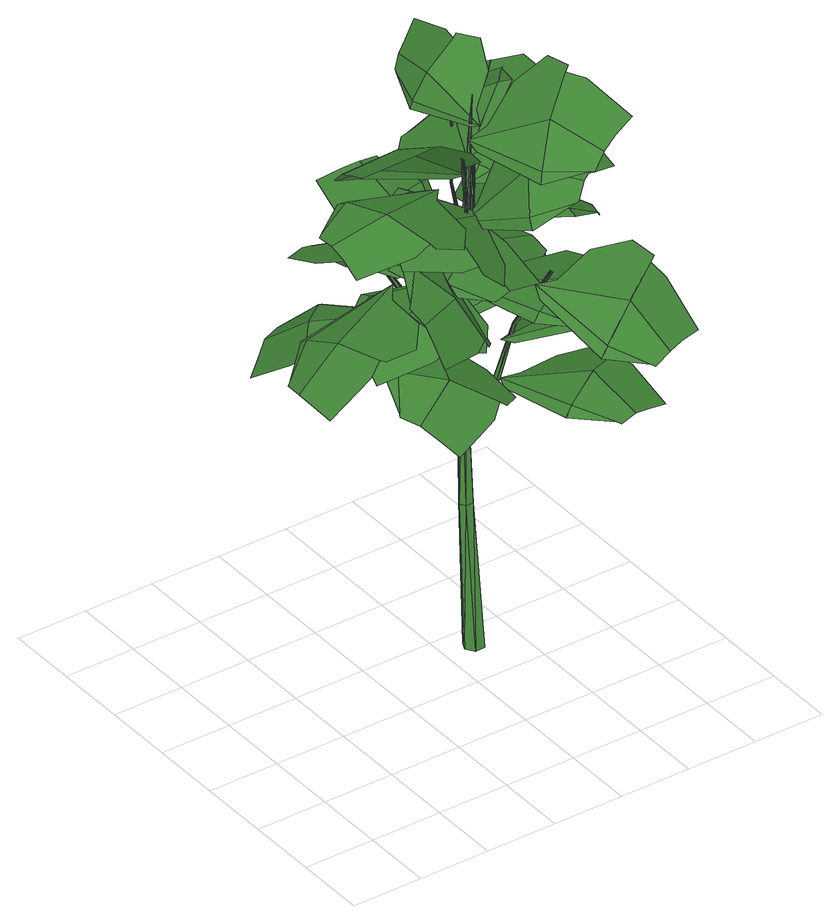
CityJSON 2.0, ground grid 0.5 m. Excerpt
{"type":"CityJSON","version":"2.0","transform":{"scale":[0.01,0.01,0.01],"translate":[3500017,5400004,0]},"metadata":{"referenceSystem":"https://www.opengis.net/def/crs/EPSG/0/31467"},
"CityObjects":{
"tree1":{"type":"SolitaryVegetationObject","attributes":{"species":"9999","function":"1060"},"geometry":[{"type":"MultiSurface","lod":"3","boundaries":[[[0,1,2]],[[3,4,5]],[[6,7,1]],[[6,1,0]],[[3,8,4]],[[9,10,11]],[[12,7,6]],[[13,8,3]],[[14,15,9]],[[9,15,10]],[[16,17,14]],[[14,17,15]],[[12,18,16]],[[16,18,17]],[[19,20,13]],[[21,9,11]],[[21,11,22]],[[23,20,19]],[[24,14,9]],[[24,9,21]],[[25,26,27]],[[28,16,14]],[[28,14,24]],[[25,29,30,26]],[[15,31,10]],[[12,16,28]],[[32,29,25,33]],[[34,35,15,17]],[[15,35,31]],[[33,29,32]],[[18,0,17]],[[17,0,35,34]],[[12,6,18]],[[18,6,0]],[[36,37,33]],[[38,21,22]],[[38,22,39]],[[23,37,36]],[[40,21,38]],[[41,24,40,42]],[[40,24,21]],[[43,5,44]],[[12,28,41]],[[41,28,24]],[[43,3,5]],[[45,46,47]],[[47,46,48]],[[49,3,43]],[[50,51,45]],[[45,51,46]],[[49,13,3]],[[48,52,53]],[[50,54,55,51]],[[19,13,49]],[[46,56,52]],[[46,52,48]],[[51,57,58,56]],[[51,56,46]],[[54,58,57,51,55]],[[59,60,61]],[[61,60,62]],[[2,39,63]],[[64,65,59]],[[59,65,60]],[[2,38,39]],[[66,67,64]],[[64,67,65]],[[1,38,2]],[[60,68,69,62]],[[62,69,68,70]],[[1,40,38]],[[65,71,60]],[[60,71,68]],[[7,40,1]],[[67,72,65]],[[65,72,71]],[[7,41,42,40]],[[52,59,53]],[[53,59,61]],[[12,41,7]],[[52,73,64,59]],[[56,66,64]],[[56,64,73,52]],[[35,63,31]],[[70,45,47]],[[58,66,56]],[[35,2,63]],[[68,50,45]],[[68,45,70]],[[0,2,35]],[[71,50,68]],[[74,75,76]],[[72,77,71]],[[74,78,75]],[[79,78,74]],[[79,80,78]],[[80,81,79]],[[82,81,80]],[[83,74,76]],[[83,76,84]],[[85,74,83]],[[79,86,85]],[[85,79,74]],[[81,86,79]],[[87,88,89]],[[87,90,88]],[[91,90,87]],[[92,93,91]],[[91,92,90]],[[94,93,92]],[[95,87,89]],[[95,89,96]],[[97,87,95]],[[97,91,87]],[[91,98,97]],[[93,98,91]],[[90,83,84]],[[90,84,88]],[[92,85,83]],[[92,83,90]],[[86,94,85]],[[85,94,92]],[[78,96,75]],[[78,95,96]],[[80,95,78]],[[80,97,95]],[[98,82,97]],[[97,82,80]],[[99,100,101]],[[99,101,102]],[[103,104,105]],[[106,107,108]],[[106,109,107]],[[110,109,106]],[[110,111,109]],[[112,111,110]],[[112,113,111]],[[114,113,112,115,116,103]],[[117,108,118]],[[117,106,108]],[[119,106,117]],[[119,110,106]],[[120,110,119,121]],[[120,112,110]],[[103,116,115,112,120]],[[109,122,107]],[[109,123,122]],[[111,123,109]],[[111,124,123]],[[113,124,111]],[[113,105,124]],[[103,105,113,114]],[[118,101,100]],[[100,117,118]],[[69,117,100,125]],[[125,119,117,69]],[[126,119,125,127]],[[127,120,121,119,126]],[[103,120,127]],[[128,129,130]],[[131,132,126,133]],[[134,132,131]],[[135,136,137,138,139,140]],[[141,142,143,144,145,146,147]],[[139,140,148,129,128]],[[149,150,151]],[[151,150,142,152]],[[153,154,155]],[[156,157,158,159,160,161]],[[128,130,162,163]],[[164,143,150,149,165]],[[166,155,154,167,168]],[[169,126,160,159,170,171,172]],[[167,154,173]],[[173,154,153,174]],[[175,176,177,178,179,180]],[[181,182,183,184]],[[142,150,143]],[[185,163,139,138,186,187,188]],[[161,160,132,134,189]],[[190,191,192,193]],[[194,195,196]],[[194,196,197,198]],[[199,200,201,144,143,164]],[[198,194,179]],[[183,182,202]],[[163,128,139]],[[203,204,205,206,207,208]],[[126,132,160]],[[209,210,211,212,155,166]],[[213,198,179,178,214,215,216]],[[217,153,155,212,218,219,220]],[[208,207,191,221,222]],[[223,202,182,224,225]],[[180,179,194,195,226]],[[227,192,207,206,228,229,230]],[[221,191,190]],[[192,191,207]],[[231,232,233,234,202,223]],[[235,236,237]],[[235,238,236]],[[239,238,235]],[[239,240,238]],[[241,240,239]],[[242,237,243,244]],[[244,235,237,242]],[[245,235,244]],[[245,239,235]],[[246,239,245]],[[246,241,239]],[[247,248,249]],[[247,250,248]],[[251,250,247]],[[251,252,250]],[[253,252,251]],[[253,254,252]],[[255,249,256]],[[255,247,249]],[[257,247,255]],[[257,251,247]],[[258,251,257]],[[258,253,251]],[[250,243,248]],[[250,244,243]],[[259,244,250,252]],[[252,245,244,259]],[[254,245,252]],[[254,246,245]],[[238,256,236]],[[238,255,256]],[[240,255,238]],[[240,257,255]],[[241,257,240]],[[241,258,257]],[[260,44,261]],[[260,43,44]],[[262,43,260]],[[262,49,43]],[[263,49,262]],[[263,19,49]],[[23,19,263,264]],[[29,261,26,30]],[[29,260,261]],[[33,260,29]],[[33,262,260]],[[37,262,33]],[[37,263,262]],[[23,264,263,37]],[[8,27,4]],[[8,25,27]],[[13,25,8]],[[13,33,25]],[[20,33,13]],[[20,36,33]],[[23,36,20]],[[265,266,267,268,269]],[[270,271,272,273]],[[274,73,266,275,276,277,278]],[[279,280,281,282,42]],[[283,284,0,285]],[[286,287,288]],[[289,290,291]],[[292,271,270]],[[293,294,290,289,295]],[[296,297,298]],[[299,300,301,302,303,304]],[[0,284,305]],[[306,116,294,307,308,309,310]],[[311,312,313,314,315]],[[316,317,318,319,320,321]],[[322,297,323]],[[324,325,326,327,328,329]],[[57,315,311]],[[105,104,330,322,30]],[[331,332,90,333]],[[334,55,335,336,337,338,339]],[[340,287,341]],[[342,323,297,296,343]],[[319,318,344,345,346]],[[347,348,349,350]],[[55,351,335]],[[272,271,352]],[[288,287,340,353]],[[114,354,355]],[[103,127,104]],[[356,340,341,357,358,359,360]],[[361,362,363,364,355,365]],[[366,114,355,364,367,368,369]],[[370,305,284,371,372]],[[373,374,375,121]],[[121,373,376]],[[377,376,373,378,379]],[[267,268,380]],[[371,284,283]],[[381,382,383,384,323,342]],[[224,182,181]],[[350,385,386,387,388,303,302]],[[291,290,116,389]],[[390,391,392,336,335,393]],[[115,394,395]],[[396,242,319,320,397,398,399]],[[400,351,55,401]],[[402,403,404,405,376,377]],[[90,332,328]],[[406,407,408,409,410,411]],[[412,413,414,275,266,265]],[[415,351,400]],[[416,417,418]],[[34,416,410]],[[419,332,331]],[[420,34,410,409,421,422,423]],[[329,328,332,419,424]],[[425,57,311,426,427,428,429]],[[380,267,73,430]],[[431,432,433,357,341,434]],[[435,352,271,292,436]],[[437,121,376,405,438,439,440]],[[441,183,202,234,442,443,444]],[[445,446,447]],[[448,447,446,449,450]],[[434,341,287,286,451]],[[452,272,453,454,426,311,312]],[[455,456,457,307,294,293]],[[373,378,374]],[[322,330,124,105,30]],[[458,459,279,460,461]],[[314,315,462]],[[446,463,464,445]],[[124,99,123]],[[279,460,280]],[[354,465,466]],[[347,467,348]],[[346,345,468]],[[469,470,471,472,459,458]],[[446,449,463]],[[365,355,354,465,473]],[[462,315,57,474]],[[475,476,477,478,305,370]],[[123,99,102]],[[104,127,125]],[[479,445,447,480,481,482,483]],[[484,90,328,327,485,486,487]],[[104,125,330]],[[488,0,305,478,489,490,491]],[[330,100,99]],[[330,125,100]],[[492,493,494,480,447,448]],[[71,54,50]],[[495,322,323,384,496,497,498]],[[499,272,352,500,501,502,503]],[[416,418,504,34]],[[124,330,99]],[[298,297,322,505]],[[506,507,508,509,395,510]],[[468,346,242,511]],[[411,410,416,417,512]],[[510,395,394,513,514]],[[302,301,515,467,347]],[[282,42,279,459]],[[123,102,122]],[[347,350,302]],[[54,71,77]],[[242,346,319]],[[516,517,518,500,352,435]],[[394,513,519]],[[394,519,520,115]],[[73,267,266]],[[116,290,294]],[[393,335,351,415,521]],[[354,466,522,114]],[[523,282,459,472,524,525,526]],[[527,115,395,509,528,529,530]]]}]}
},
"vertices":[
[199,174,296],[200,173,296],[185,164,254],[178,158,304],[173,147,276],[172,146,277],[214,195,339],[215,194,339],[179,158,304],[182,164,255],[170,148,211],[169,146,212],[233,202,381],[179,169,331],[197,173,297],[182,166,255],[213,194,340],[197,174,297],[214,195,340],[187,178,361],[187,178,360],[183,162,255],[171,144,212],[186,186,389],[198,172,297],[180,158,304],[175,145,277],[175,146,276],[214,193,340],[180,157,305],[175,145,278],[172,149,210],[180,168,329],[180,168,331],[185,167,258],[184,166,254],[188,178,360],[188,177,361],[185,162,255],[173,144,211],[199,172,297],[215,194,340],[206,181,315],[178,157,305],[172,145,277],[152,155,228],[152,157,227],[174,145,186],[173,147,185],[179,168,331],[140,162,271],[139,164,270],[150,157,227],[171,147,184],[117,179,313],[129,171,290],[137,164,270],[125,173,296],[116,179,313],[149,155,227],[150,153,227],[169,145,184],[171,143,185],[174,147,210],[137,162,270],[137,161,270],[115,178,313],[116,177,313],[151,154,228],[169,143,188],[173,143,186],[139,161,271],[116,177,314],[141,160,255],[184,127,207],[169,144,163],[170,142,162],[117,178,314],[183,129,207],[189,117,251],[189,118,251],[202,96,295],[202,97,295],[186,127,206],[173,142,162],[191,117,250],[203,96,295],[186,130,207],[174,144,162],[173,146,163],[187,128,206],[191,119,251],[192,118,250],[204,98,295],[204,97,295],[184,130,208],[171,146,164],[190,119,251],[203,98,296],[174,138,113],[169,138,113],[168,127,12],[175,127,12],[174,139,415],[175,144,314],[176,146,314],[169,146,112],[174,139,12],[167,139,12],[174,146,112],[170,149,213],[173,149,213],[172,148,314],[175,148,314],[174,144,365],[173,144,353],[173,142,380],[167,142,113],[164,133,12],[169,147,213],[171,146,314],[170,146,282],[178,133,12],[176,142,112],[175,147,213],[170,144,213],[171,145,278],[173,144,314],[133,146,356],[104,137,358],[130,154,355],[109,164,279],[110,156,282],[164,151,276],[84,147,272],[97,112,350],[92,97,341],[126,83,334],[139,83,333],[138,114,350],[100,123,356],[149,136,243],[148,150,246],[125,94,249],[151,78,231],[155,76,228],[170,88,221],[167,114,228],[102,137,358],[84,89,243],[99,112,255],[92,117,254],[138,149,247],[149,148,306],[108,107,331],[128,92,309],[80,120,266],[78,104,258],[111,90,270],[123,90,276],[115,123,285],[80,132,270],[177,145,325],[184,140,322],[91,77,238],[83,87,242],[93,75,313],[90,86,323],[88,84,322],[162,133,277],[124,85,274],[143,81,269],[159,102,271],[102,112,334],[140,146,311],[54,106,360],[52,89,355],[87,77,364],[99,78,369],[91,112,375],[54,118,363],[229,78,257],[232,87,258],[181,119,242],[185,110,243],[176,128,324],[139,78,330],[153,76,317],[169,98,314],[82,146,271],[62,161,265],[61,154,270],[119,145,293],[112,150,287],[84,144,369],[57,133,362],[82,151,364],[137,140,358],[145,134,359],[98,69,230],[107,58,219],[142,71,225],[241,117,250],[36,114,255],[37,96,253],[62,88,279],[70,90,288],[63,124,284],[36,127,255],[95,69,302],[98,61,286],[132,74,277],[142,81,279],[136,123,361],[100,73,368],[118,69,362],[134,90,359],[148,135,300],[144,79,274],[155,93,264],[156,117,275],[40,142,254],[38,141,253],[269,91,245],[259,80,249],[262,79,249],[55,132,361],[110,133,292],[71,85,289],[90,80,293],[107,101,294],[275,99,236],[283,110,225],[259,139,227],[249,146,231],[166,135,336],[174,148,309],[172,147,309],[167,136,337],[160,130,364],[161,131,365],[151,118,392],[169,140,322],[173,145,308],[166,134,336],[161,129,364],[151,117,392],[168,135,337],[174,145,308],[175,146,309],[167,134,336],[162,129,365],[162,129,364],[152,118,392],[152,117,392],[168,136,337],[175,147,310],[162,130,365],[152,118,393],[162,129,363],[179,156,305],[173,144,277],[179,167,331],[187,177,361],[187,182,375],[77,220,227],[90,192,251],[113,214,242],[91,226,227],[89,227,225],[197,36,268],[203,38,274],[191,97,291],[189,89,285],[127,160,254],[68,165,249],[65,160,249],[73,142,250],[100,142,252],[264,178,329],[267,174,322],[212,178,312],[203,181,314],[257,146,287],[257,154,289],[205,167,294],[263,187,235],[242,167,240],[245,162,234],[207,62,388],[185,81,386],[182,78,379],[224,22,261],[219,64,397],[203,98,408],[209,60,388],[203,62,274],[185,84,281],[178,80,277],[158,177,456],[149,174,446],[142,171,440],[163,171,418],[187,177,430],[182,178,438],[257,188,289],[185,138,388],[229,118,421],[233,121,423],[232,141,419],[211,148,404],[163,128,310],[168,91,299],[155,88,298],[153,90,298],[135,112,306],[238,89,380],[223,81,375],[212,75,372],[195,110,368],[220,135,375],[228,125,377],[175,145,271],[213,100,285],[242,50,205],[258,54,200],[259,90,208],[255,101,213],[225,84,221],[230,46,209],[173,144,213],[190,63,212],[197,67,216],[184,119,205],[127,184,286],[155,221,271],[126,239,266],[121,242,265],[104,233,269],[107,208,278],[180,160,239],[228,193,255],[218,63,274],[204,60,273],[203,68,364],[201,69,363],[179,86,352],[142,157,413],[137,152,412],[173,138,392],[180,139,389],[179,198,267],[229,51,290],[189,157,235],[222,179,382],[199,198,368],[185,172,243],[210,223,260],[208,228,261],[188,227,257],[178,204,249],[231,220,355],[226,230,341],[190,219,340],[179,213,343],[235,212,365],[175,157,360],[176,216,339],[163,204,330],[162,179,339],[287,172,269],[282,158,273],[283,158,271],[178,197,316],[185,201,313],[175,154,284],[148,185,322],[150,223,328],[165,223,324],[164,225,325],[119,219,237],[230,67,270],[246,71,264],[247,107,273],[243,118,278],[182,146,397],[199,157,412],[203,171,427],[190,178,432],[173,133,376],[172,238,238],[159,249,231],[132,244,255],[181,230,242],[117,169,365],[125,148,389],[179,140,332],[224,138,376],[223,155,365],[204,156,346],[184,192,263],[137,170,286],[137,224,327],[119,225,325],[112,189,319],[114,176,317],[205,260,255],[192,270,264],[179,243,286],[178,231,292],[205,222,270],[214,254,249],[67,212,224],[53,201,219],[62,172,241],[188,217,245],[221,215,242],[220,245,239],[223,214,234],[215,45,209],[183,179,265],[174,233,295],[160,219,298],[164,196,285],[217,43,208],[138,168,297],[193,146,303],[197,149,301],[195,167,295],[170,175,293],[142,169,251],[259,213,240],[255,231,240],[221,229,255],[263,201,240],[239,23,264],[226,20,260],[159,151,288],[109,175,317],[105,161,303],[127,151,291],[194,125,239],[250,150,228],[235,159,219],[210,148,224],[204,207,330],[214,147,340],[242,163,345],[247,126,333],[232,124,333],[234,123,333],[265,188,235],[180,94,295],[196,98,289],[197,135,298],[231,69,401],[247,74,406],[237,108,419],[288,208,339],[249,203,346],[288,195,332],[290,196,332],[128,108,302],[207,143,336],[201,198,329],[240,200,373],[229,174,384],[135,164,433],[177,80,346],[285,221,342],[283,238,345],[247,239,352],[235,234,354],[242,202,372],[122,163,295],[288,183,263],[290,199,253],[262,218,270],[252,221,277],[218,203,331],[272,181,337],[277,183,336],[275,202,329],[249,210,328],[200,124,207],[259,104,212],[257,123,205],[232,131,203],[208,184,292],[251,225,276],[233,232,274],[214,214,281],[259,129,329],[276,133,324],[277,170,333],[188,141,272],[247,121,276],[245,140,270],[220,148,268],[204,92,292],[258,70,296],[263,73,297],[260,92,299],[235,101,297],[191,171,251],[172,136,270],[85,140,390],[82,125,398],[118,116,406],[131,117,406],[86,152,384],[169,131,322],[220,247,239],[89,161,373],[87,161,374],[135,165,435],[251,28,264],[267,33,263],[264,62,287],[114,172,358],[165,149,350],[189,219,244],[183,144,367],[208,192,322],[233,239,355],[214,242,347],[204,222,333],[165,138,364],[131,112,409],[147,102,403],[162,113,384]
]}
